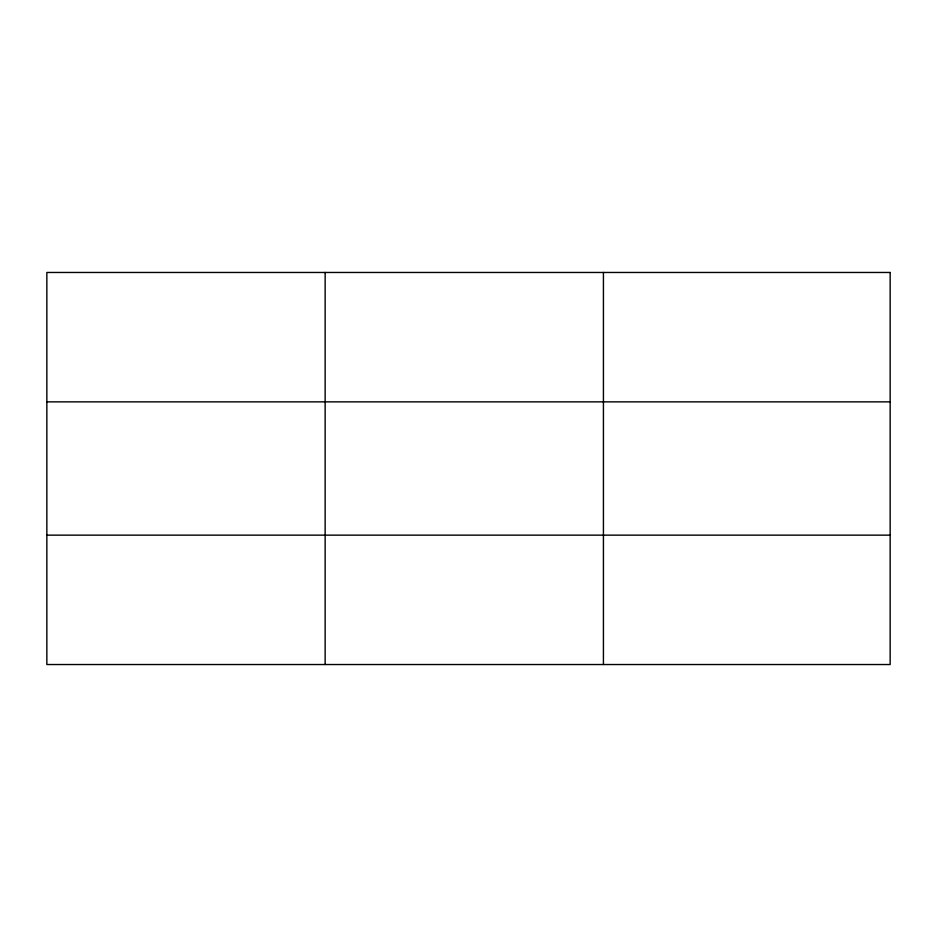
<?xml version="1.0" encoding="UTF-8"?>
<svg xmlns="http://www.w3.org/2000/svg" width="937" height="937" viewBox="0 0 937 937"><rect width="100%" height="100%" fill="white"/><g stroke="black" fill="none" stroke-linecap="round" stroke-linejoin="round"><path stroke-width="1.41" d="M325.139 272.468L325.139 664.532M603.428 272.468L603.428 664.532M46.85 401.856L890.15 401.856M46.85 535.144L890.15 535.144M890.15 272.468L890.15 664.532L46.85 664.532L46.85 272.468L890.15 272.468"/></g></svg>
